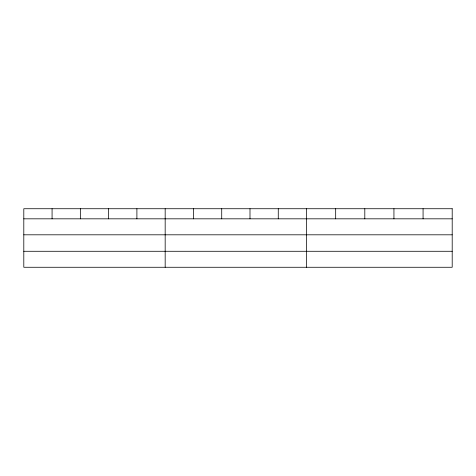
<?xml version="1.0" encoding="UTF-8"?>
<svg xmlns="http://www.w3.org/2000/svg" width="476" height="476" viewBox="0 0 476 476"><rect width="100%" height="100%" fill="white"/><g stroke="black" fill="none" stroke-linecap="round" stroke-linejoin="round"><path stroke-width="0.71" d="M23.8 218.823L452.2 218.823M23.8 234.811L452.2 234.811M23.8 251.28L452.2 251.28M423.069 208.732L423.069 218.823M393.938 208.732L393.938 218.823M364.806 208.732L364.806 218.823M335.675 208.732L335.675 218.823M306.544 208.732L306.544 267.268M278.27 208.732L278.27 218.823M249.995 208.732L249.995 218.823M221.721 208.732L221.721 218.823M193.446 208.732L193.446 218.823M165.172 208.732L165.172 267.268M136.898 208.732L136.898 218.823M108.623 208.732L108.623 218.823M80.349 208.732L80.349 218.823M52.074 208.732L52.074 218.823M452.2 208.732L23.8 208.732L23.8 267.268L452.2 267.268L452.2 208.732"/></g></svg>
